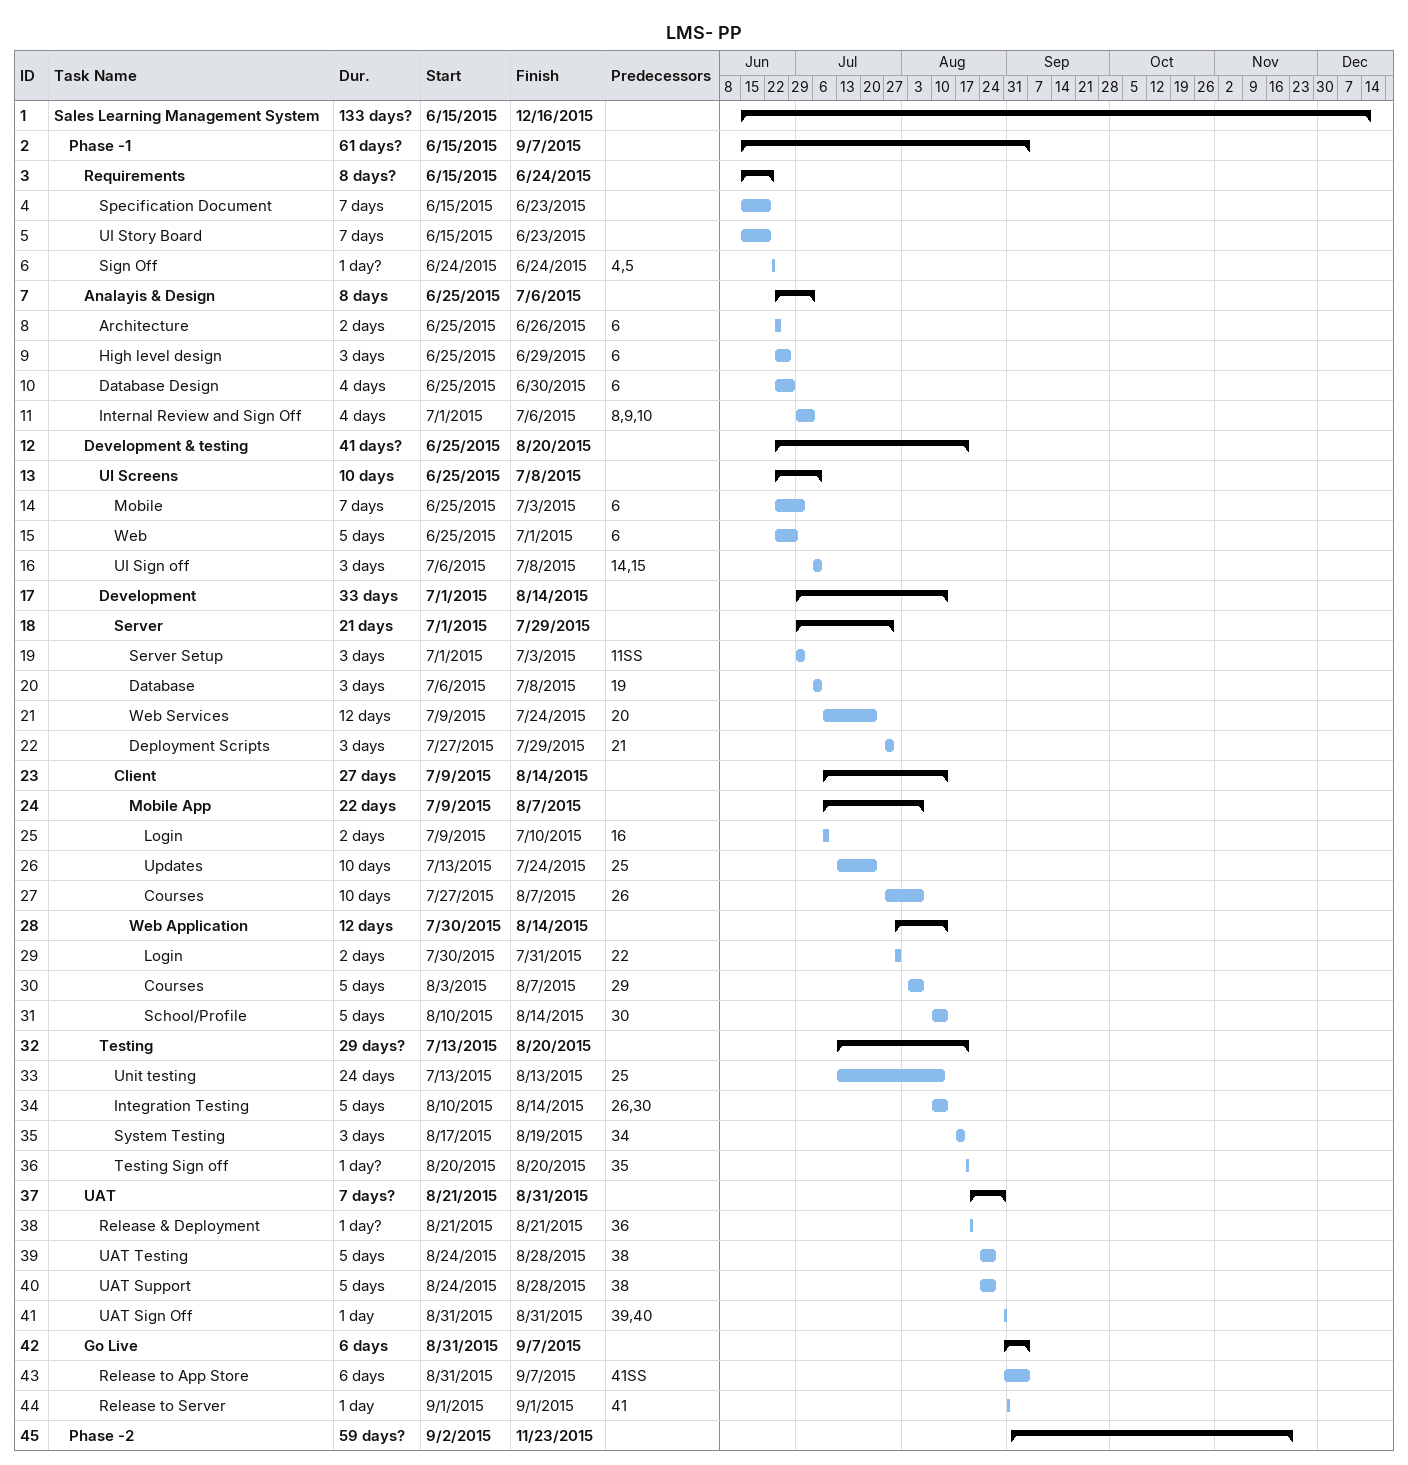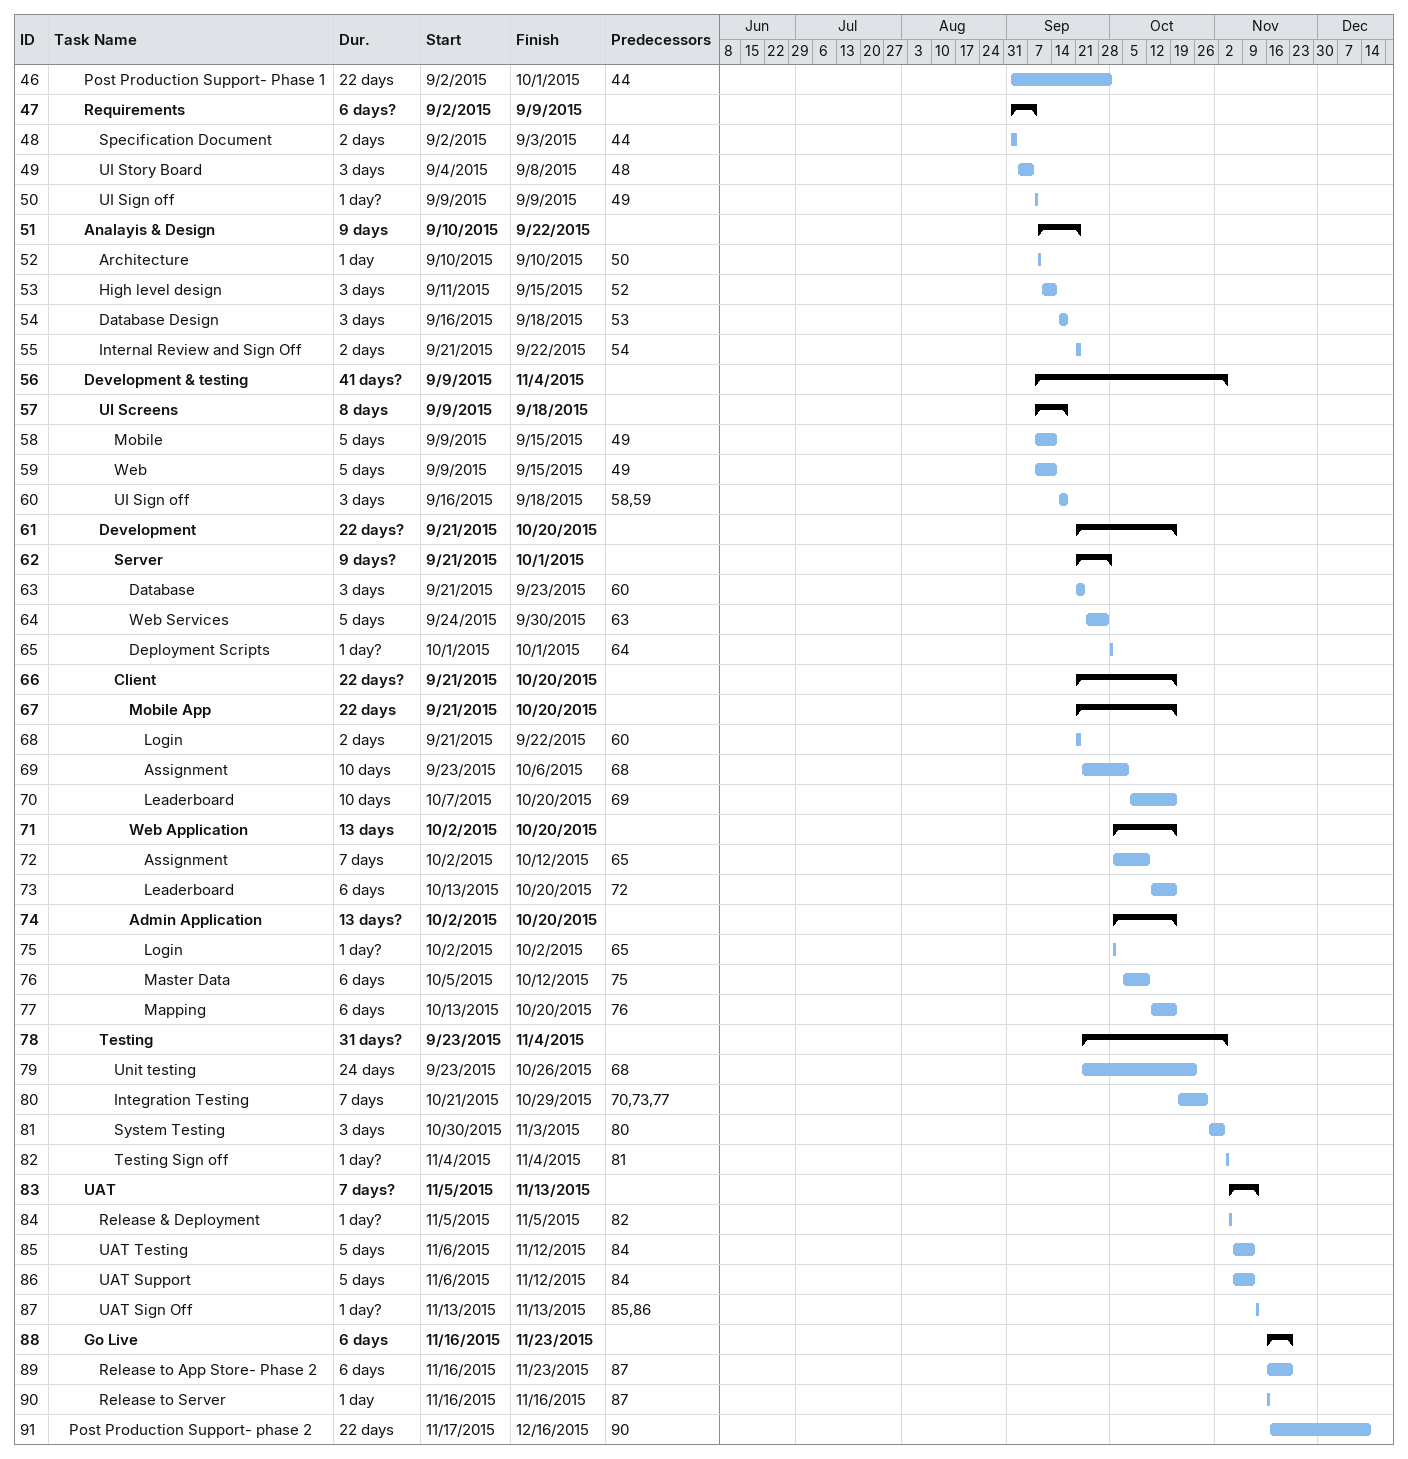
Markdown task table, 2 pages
LMS- PP

| ID | Level | Task | Duration | Start | Finish | Predecessors |
|---|---|---|---|---|---|---|
| 1 | 1 | **Sales Learning Management System** | 133d? | 2015-06-15 | 2015-12-16 |  |
| 2 | 2 | **Phase -1** | 61d? | 2015-06-15 | 2015-09-07 |  |
| 3 | 3 | **Requirements** | 8d? | 2015-06-15 | 2015-06-24 |  |
| 4 | 4 | Specification Document | 7d | 2015-06-15 | 2015-06-23 |  |
| 5 | 4 | UI Story Board | 7d | 2015-06-15 | 2015-06-23 |  |
| 6 | 4 | Sign Off | 1d? | 2015-06-24 | 2015-06-24 | 4, 5 |
| 7 | 3 | **Analayis & Design** | 8d | 2015-06-25 | 2015-07-06 |  |
| 8 | 4 | Architecture | 2d | 2015-06-25 | 2015-06-26 | 6 |
| 9 | 4 | High level design | 3d | 2015-06-25 | 2015-06-29 | 6 |
| 10 | 4 | Database Design | 4d | 2015-06-25 | 2015-06-30 | 6 |
| 11 | 4 | Internal Review and Sign Off | 4d | 2015-07-01 | 2015-07-06 | 8, 9, 10 |
| 12 | 3 | **Development & testing** | 41d? | 2015-06-25 | 2015-08-20 |  |
| 13 | 4 | **UI Screens** | 10d | 2015-06-25 | 2015-07-08 |  |
| 14 | 5 | Mobile | 7d | 2015-06-25 | 2015-07-03 | 6 |
| 15 | 5 | Web | 5d | 2015-06-25 | 2015-07-01 | 6 |
| 16 | 5 | UI Sign off | 3d | 2015-07-06 | 2015-07-08 | 14, 15 |
| 17 | 4 | **Development** | 33d | 2015-07-01 | 2015-08-14 |  |
| 18 | 5 | **Server** | 21d | 2015-07-01 | 2015-07-29 |  |
| 19 | 6 | Server Setup | 3d | 2015-07-01 | 2015-07-03 | 11SS |
| 20 | 6 | Database | 3d | 2015-07-06 | 2015-07-08 | 19 |
| 21 | 6 | Web Services | 12d | 2015-07-09 | 2015-07-24 | 20 |
| 22 | 6 | Deployment Scripts | 3d | 2015-07-27 | 2015-07-29 | 21 |
| 23 | 5 | **Client** | 27d | 2015-07-09 | 2015-08-14 |  |
| 24 | 6 | **Mobile App** | 22d | 2015-07-09 | 2015-08-07 |  |
| 25 | 7 | Login | 2d | 2015-07-09 | 2015-07-10 | 16 |
| 26 | 7 | Updates | 10d | 2015-07-13 | 2015-07-24 | 25 |
| 27 | 7 | Courses | 10d | 2015-07-27 | 2015-08-07 | 26 |
| 28 | 6 | **Web Application** | 12d | 2015-07-30 | 2015-08-14 |  |
| 29 | 7 | Login | 2d | 2015-07-30 | 2015-07-31 | 22 |
| 30 | 7 | Courses | 5d | 2015-08-03 | 2015-08-07 | 29 |
| 31 | 7 | School/Profile | 5d | 2015-08-10 | 2015-08-14 | 30 |
| 32 | 4 | **Testing** | 29d? | 2015-07-13 | 2015-08-20 |  |
| 33 | 5 | Unit testing | 24d | 2015-07-13 | 2015-08-13 | 25 |
| 34 | 5 | Integration Testing | 5d | 2015-08-10 | 2015-08-14 | 26, 30 |
| 35 | 5 | System Testing | 3d | 2015-08-17 | 2015-08-19 | 34 |
| 36 | 5 | Testing Sign off | 1d? | 2015-08-20 | 2015-08-20 | 35 |
| 37 | 3 | **UAT** | 7d? | 2015-08-21 | 2015-08-31 |  |
| 38 | 4 | Release & Deployment | 1d? | 2015-08-21 | 2015-08-21 | 36 |
| 39 | 4 | UAT Testing | 5d | 2015-08-24 | 2015-08-28 | 38 |
| 40 | 4 | UAT Support | 5d | 2015-08-24 | 2015-08-28 | 38 |
| 41 | 4 | UAT Sign Off | 1d | 2015-08-31 | 2015-08-31 | 39, 40 |
| 42 | 3 | **Go Live** | 6d | 2015-08-31 | 2015-09-07 |  |
| 43 | 4 | Release to App Store | 6d | 2015-08-31 | 2015-09-07 | 41SS |
| 44 | 4 | Release to Server | 1d | 2015-09-01 | 2015-09-01 | 41 |
| 45 | 2 | **Phase -2** | 59d? | 2015-09-02 | 2015-11-23 |  |
| 46 | 3 | Post Production Support- Phase 1 | 22d | 2015-09-02 | 2015-10-01 | 44 |
| 47 | 3 | **Requirements** | 6d? | 2015-09-02 | 2015-09-09 |  |
| 48 | 4 | Specification Document | 2d | 2015-09-02 | 2015-09-03 | 44 |
| 49 | 4 | UI Story Board | 3d | 2015-09-04 | 2015-09-08 | 48 |
| 50 | 4 | UI Sign off | 1d? | 2015-09-09 | 2015-09-09 | 49 |
| 51 | 3 | **Analayis & Design** | 9d | 2015-09-10 | 2015-09-22 |  |
| 52 | 4 | Architecture | 1d | 2015-09-10 | 2015-09-10 | 50 |
| 53 | 4 | High level design | 3d | 2015-09-11 | 2015-09-15 | 52 |
| 54 | 4 | Database Design | 3d | 2015-09-16 | 2015-09-18 | 53 |
| 55 | 4 | Internal Review and Sign Off | 2d | 2015-09-21 | 2015-09-22 | 54 |
| 56 | 3 | **Development & testing** | 41d? | 2015-09-09 | 2015-11-04 |  |
| 57 | 4 | **UI Screens** | 8d | 2015-09-09 | 2015-09-18 |  |
| 58 | 5 | Mobile | 5d | 2015-09-09 | 2015-09-15 | 49 |
| 59 | 5 | Web | 5d | 2015-09-09 | 2015-09-15 | 49 |
| 60 | 5 | UI Sign off | 3d | 2015-09-16 | 2015-09-18 | 58, 59 |
| 61 | 4 | **Development** | 22d? | 2015-09-21 | 2015-10-20 |  |
| 62 | 5 | **Server** | 9d? | 2015-09-21 | 2015-10-01 |  |
| 63 | 6 | Database | 3d | 2015-09-21 | 2015-09-23 | 60 |
| 64 | 6 | Web Services | 5d | 2015-09-24 | 2015-09-30 | 63 |
| 65 | 6 | Deployment Scripts | 1d? | 2015-10-01 | 2015-10-01 | 64 |
| 66 | 5 | **Client** | 22d? | 2015-09-21 | 2015-10-20 |  |
| 67 | 6 | **Mobile App** | 22d | 2015-09-21 | 2015-10-20 |  |
| 68 | 7 | Login | 2d | 2015-09-21 | 2015-09-22 | 60 |
| 69 | 7 | Assignment | 10d | 2015-09-23 | 2015-10-06 | 68 |
| 70 | 7 | Leaderboard | 10d | 2015-10-07 | 2015-10-20 | 69 |
| 71 | 6 | **Web Application** | 13d | 2015-10-02 | 2015-10-20 |  |
| 72 | 7 | Assignment | 7d | 2015-10-02 | 2015-10-12 | 65 |
| 73 | 7 | Leaderboard | 6d | 2015-10-13 | 2015-10-20 | 72 |
| 74 | 6 | **Admin Application** | 13d? | 2015-10-02 | 2015-10-20 |  |
| 75 | 7 | Login | 1d? | 2015-10-02 | 2015-10-02 | 65 |
| 76 | 7 | Master Data | 6d | 2015-10-05 | 2015-10-12 | 75 |
| 77 | 7 | Mapping | 6d | 2015-10-13 | 2015-10-20 | 76 |
| 78 | 4 | **Testing** | 31d? | 2015-09-23 | 2015-11-04 |  |
| 79 | 5 | Unit testing | 24d | 2015-09-23 | 2015-10-26 | 68 |
| 80 | 5 | Integration Testing | 7d | 2015-10-21 | 2015-10-29 | 70, 73, 77 |
| 81 | 5 | System Testing | 3d | 2015-10-30 | 2015-11-03 | 80 |
| 82 | 5 | Testing Sign off | 1d? | 2015-11-04 | 2015-11-04 | 81 |
| 83 | 3 | **UAT** | 7d? | 2015-11-05 | 2015-11-13 |  |
| 84 | 4 | Release & Deployment | 1d? | 2015-11-05 | 2015-11-05 | 82 |
| 85 | 4 | UAT Testing | 5d | 2015-11-06 | 2015-11-12 | 84 |
| 86 | 4 | UAT Support | 5d | 2015-11-06 | 2015-11-12 | 84 |
| 87 | 4 | UAT Sign Off | 1d? | 2015-11-13 | 2015-11-13 | 85, 86 |
| 88 | 3 | **Go Live** | 6d | 2015-11-16 | 2015-11-23 |  |
| 89 | 4 | Release to App Store- Phase 2 | 6d | 2015-11-16 | 2015-11-23 | 87 |
| 90 | 4 | Release to Server | 1d | 2015-11-16 | 2015-11-16 | 87 |
| 91 | 2 | Post Production Support- phase 2 | 22d | 2015-11-17 | 2015-12-16 | 90 |
